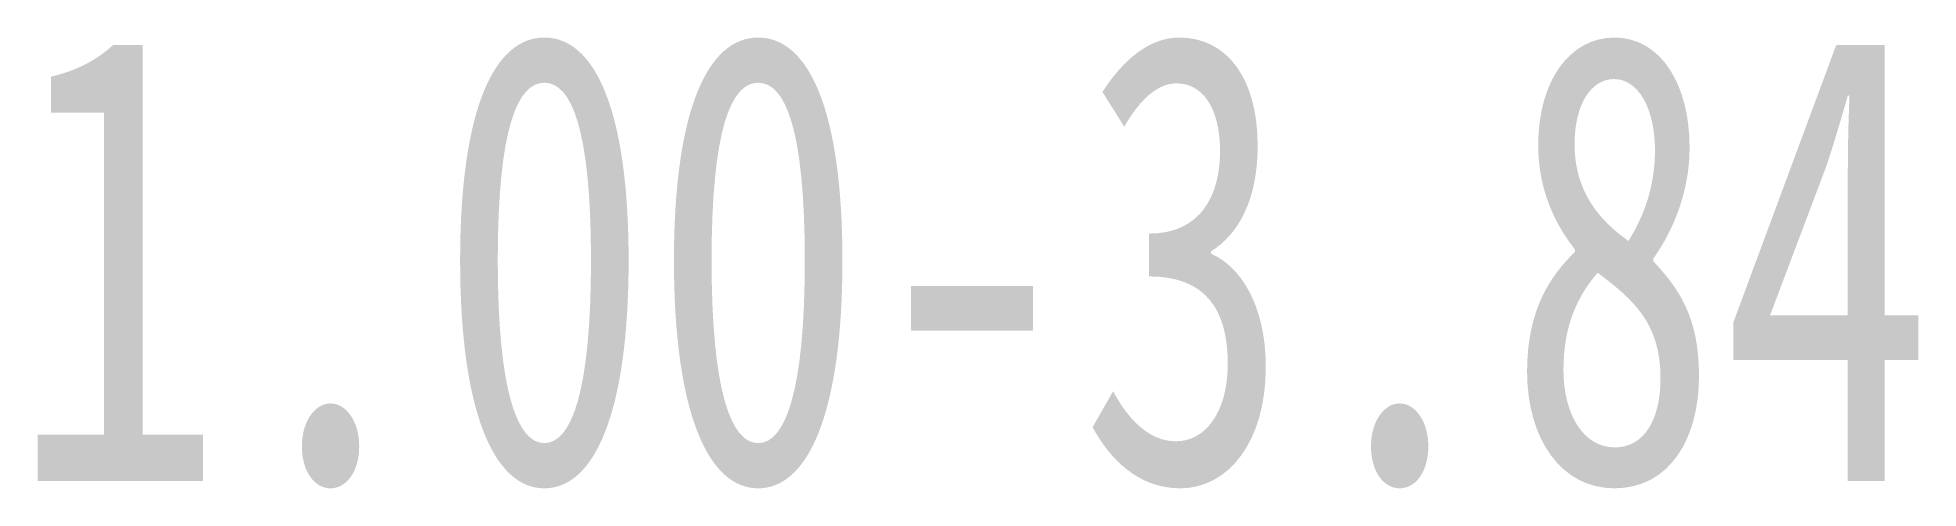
# Model space of a CAD drawing. Extents: x 0.8 to 13.4, y 3 to 6.1.
import ezdxf

# ---------------------------------------------------------------- set-up
doc = ezdxf.new("R2010")
doc.units = 0
doc.header["$MEASUREMENT"] = 0
doc.layers.get('0').update_dxf_attribs({"linetype": 'CONTINUOUS'})
doc.styles.add('LZ_FONTS_FS', font='SIMFANG.TTF', dxfattribs={"width": 0.7})

msp = doc.modelspace()

# ---------------------------------------------------------------- texts
at = {"style": 'LZ_FONTS_FS', "width": 0.7}
msp.add_text('1.00-3.84', height=3, dxfattribs=at).set_placement((0.643, 3.09))

doc.saveas('drawing.dxf')
